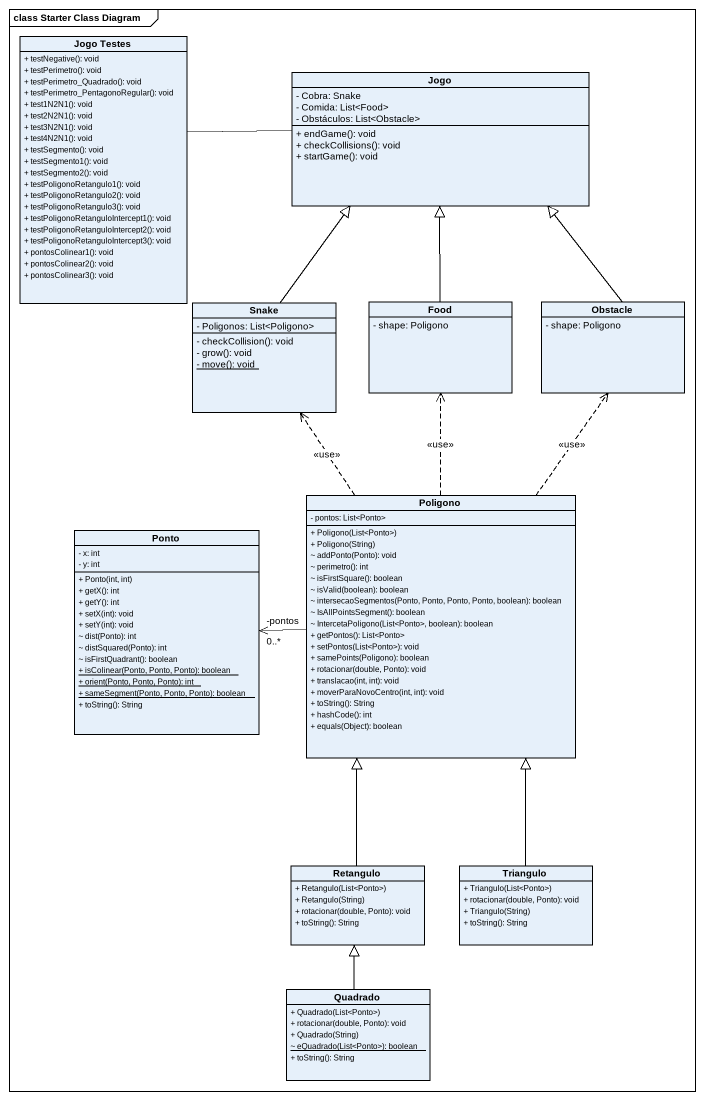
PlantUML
@startuml
mainframe class Starter Class Diagram
hide circle
hide empty members
skinparam classAttributeIconSize 0
class "Jogo Testes" as Jogo_Testes {
  + testNegative(): void
  + testPerimetro(): void
  + testPerimetro_Quadrado(): void
  + testPerimetro_PentagonoRegular(): void
  + test1N2N1(): void
  + test2N2N1(): void
  + test3N2N1(): void
  + test4N2N1(): void
  + testSegmento(): void
  + testSegmento1(): void
  + testSegmento2(): void
  + testPoligonoRetangulo1(): void
  + testPoligonoRetangulo2(): void
  + testPoligonoRetangulo3(): void
  + testPoligonoRetanguloIntercept1(): void
  + testPoligonoRetanguloIntercept2(): void
  + testPoligonoRetanguloIntercept3(): void
  + pontosColinear1(): void
  + pontosColinear2(): void
  + pontosColinear3(): void
}
class Jogo {
  - Cobra: Snake
  - Comida: List<Food>
  - Obstáculos: List<Obstacle>
  + endGame(): void
  + checkCollisions(): void
  + startGame(): void
}
class Snake {
  - Poligonos: List<Poligono>
  - checkCollision(): void
  - grow(): void
  {static} - move(): void
}
class Food {
  - shape: Poligono
}
class Obstacle {
  - shape: Poligono
}
class Poligono {
  - pontos: List<Ponto>
  + Poligono(List<Ponto>)
  + Poligono(String)
  ~ addPonto(Ponto): void
  ~ perimetro(): int
  ~ isFirstSquare(): boolean
  ~ isValid(boolean): boolean
  ~ intersecaoSegmentos(Ponto, Ponto, Ponto, Ponto, boolean): boolean
  ~ IsAllPointsSegment(): boolean
  ~ IntercetaPoligono(List<Ponto>, boolean): boolean
  + getPontos(): List<Ponto>
  + setPontos(List<Ponto>): void
  + samePoints(Poligono): boolean
  + rotacionar(double, Ponto): void
  + translacao(int, int): void
  + moverParaNovoCentro(int, int): void
  + toString(): String
  + hashCode(): int
  + equals(Object): boolean
}
class Ponto {
  - x: int
  - y: int
  + Ponto(int, int)
  + getX(): int
  + getY(): int
  + setX(int): void
  + setY(int): void
  ~ dist(Ponto): int
  ~ distSquared(Ponto): int
  ~ isFirstQuadrant(): boolean
  {static} + isColinear(Ponto, Ponto, Ponto): boolean
  {static} + orient(Ponto, Ponto, Ponto): int
  {static} + sameSegment(Ponto, Ponto, Ponto): boolean
  + toString(): String
}
class Retangulo {
  + Retangulo(List<Ponto>)
  + Retangulo(String)
  + rotacionar(double, Ponto): void
  + toString(): String
}
class Triangulo {
  + Triangulo(List<Ponto>)
  + rotacionar(double, Ponto): void
  + Triangulo(String)
  + toString(): String
}
class Quadrado {
  + Quadrado(List<Ponto>)
  + rotacionar(double, Ponto): void
  + Quadrado(String)
  {static} ~ eQuadrado(List<Ponto>): boolean
  + toString(): String
}
Jogo_Testes -right- Jogo
Snake -up-|> Jogo
Food -up-|> Jogo
Obstacle -up-|> Jogo
Poligono .up.> Snake : <<use>>
Poligono .up.> Food : <<use>>
Poligono .up.> Obstacle : <<use>>
Poligono -left-> "-pontos\n0..*" Ponto
Retangulo -up-|> Poligono
Triangulo -up-|> Poligono
Quadrado -up-|> Retangulo
@enduml
